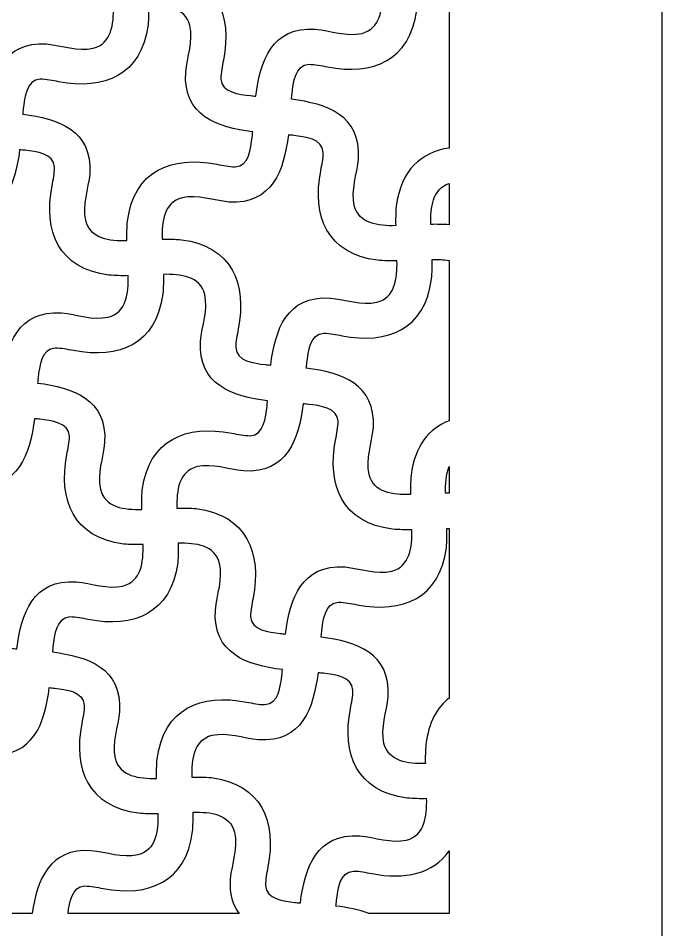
# Model space of a CAD drawing. Header units: centimetres. Extents: x 21.4 to 26.3, y -9 to 9.
# Drawn here: x 24.481 to 26.264, y -7.019 to -4.496 of the extents above; entities that cross this region are included whole.
import ezdxf

# ---------------------------------------------------------------- set-up
doc = ezdxf.new("R2010")
doc.units = ezdxf.units.CM
doc.header["$MEASUREMENT"] = 0
doc.layers.add('layer 1', color=7, linetype='Continuous')

msp = doc.modelspace()

# ---------------------------------------------------------------- linework, layer by layer
at = {"layer": 'layer 1', "color": 250, "lineweight": 30}
for points, knots in [([(26.26393, 9.00077), (24.62756, 9.00077), (22.9912, 9.00077), (21.35484, 9.00077), (21.35484, 9.00077), (21.35484, 3.53168), (21.35484, -1.93741), (21.35484, -7.4065), (21.35484, -7.4065), (21.35485, -7.4065), (21.35487, -7.4065), (21.35488, -7.4065), (21.35488, -7.4065), (21.35488, -7.93741), (21.35488, -8.46832), (21.35488, -8.99923), (21.35488, -8.99923), (21.54579, -8.99923), (21.7367, -8.99923), (21.92761, -8.99923), (21.92761, -8.99923), (21.92761, -8.91741), (21.92761, -8.83559), (21.92761, -8.75378), (21.92761, -8.75378), (22.12955, -8.75378), (22.33149, -8.75378), (22.53343, -8.75378), (22.53343, -8.75378), (22.53343, -8.5939), (22.53343, -8.43402), (22.53343, -8.27413), (22.53343, -8.27413), (22.61512, -8.27251), (22.69682, -8.27088), (22.77852, -8.26924), (22.77852, -8.26924), (22.79303, -8.31061), (22.81203, -8.34649), (22.84361, -8.37815), (22.84361, -8.37815), (22.87451, -8.40916), (22.90645, -8.42833), (22.94397, -8.43705), (22.94397, -8.43705), (22.99363, -8.4486), (23.04607, -8.44357), (23.08592, -8.4088), (23.08592, -8.4088), (23.1245, -8.37513), (23.14676, -8.32123), (23.15475, -8.2698), (23.15475, -8.2698), (23.17757, -8.27211), (23.19699, -8.27158), (23.2153, -8.26896), (23.2153, -8.26896), (23.30666, -8.25588), (23.34982, -8.19807), (23.35753, -8.11089), (23.35753, -8.11089), (23.35942, -8.08953), (23.35792, -8.06844), (23.35113, -8.04988), (23.35113, -8.04988), (23.35257, -8.05023), (23.354, -8.05059), (23.35544, -8.05095), (23.35544, -8.05095), (23.38768, -8.0621), (23.41992, -8.07324), (23.45216, -8.08439), (23.45216, -8.08439), (23.47151, -8.28195), (23.62407, -8.43577), (23.8094, -8.43577), (23.8094, -8.43577), (23.99474, -8.43577), (24.1473, -8.28195), (24.16664, -8.08439), (24.16664, -8.08439), (24.19889, -8.07324), (24.23113, -8.0621), (24.26337, -8.05095), (24.26337, -8.05095), (24.2648, -8.05059), (24.26624, -8.05023), (24.26767, -8.04988), (24.26767, -8.04988), (24.26089, -8.06844), (24.25938, -8.08953), (24.26127, -8.11089), (24.26127, -8.11089), (24.26899, -8.19807), (24.31214, -8.25588), (24.40351, -8.26896), (24.40351, -8.26896), (24.42182, -8.27158), (24.44123, -8.27211), (24.46405, -8.2698), (24.46405, -8.2698), (24.47205, -8.32123), (24.49431, -8.37513), (24.53288, -8.4088), (24.53288, -8.4088), (24.57274, -8.44357), (24.62518, -8.4486), (24.67483, -8.43705), (24.67483, -8.43705), (24.71235, -8.42833), (24.74429, -8.40916), (24.7752, -8.37815), (24.7752, -8.37815), (24.80677, -8.34649), (24.82578, -8.31061), (24.84029, -8.26924), (24.84029, -8.26924), (24.92198, -8.27088), (25.00368, -8.27251), (25.08538, -8.27413), (25.08538, -8.27413), (25.08538, -8.43402), (25.08538, -8.5939), (25.08538, -8.75378), (25.08538, -8.75378), (25.28732, -8.75378), (25.48926, -8.75378), (25.6912, -8.75378), (25.6912, -8.75378), (25.6912, -8.83559), (25.6912, -8.91741), (25.6912, -8.99923), (25.6912, -8.99923), (25.88211, -8.99923), (26.07302, -8.99923), (26.26393, -8.99923), (26.26393, -8.99923), (26.26393, -8.46832), (26.26393, -7.93741), (26.26393, -7.4065), (26.26393, -7.4065), (26.26393, -1.93741), (26.26393, 3.53168), (26.26393, 9.00077)], [0, 0, 0, 0, 0.027027, 0.027027, 0.027027, 0.027027, 0.0540541, 0.0540541, 0.0540541, 0.0540541, 0.0810811, 0.0810811, 0.0810811, 0.0810811, 0.1081081, 0.1081081, 0.1081081, 0.1081081, 0.1351351, 0.1351351, 0.1351351, 0.1351351, 0.1621622, 0.1621622, 0.1621622, 0.1621622, 0.1891892, 0.1891892, 0.1891892, 0.1891892, 0.2162162, 0.2162162, 0.2162162, 0.2162162, 0.2432432, 0.2432432, 0.2432432, 0.2432432, 0.2702703, 0.2702703, 0.2702703, 0.2702703, 0.2972973, 0.2972973, 0.2972973, 0.2972973, 0.3243243, 0.3243243, 0.3243243, 0.3243243, 0.3513514, 0.3513514, 0.3513514, 0.3513514, 0.3783784, 0.3783784, 0.3783784, 0.3783784, 0.4054054, 0.4054054, 0.4054054, 0.4054054, 0.4324324, 0.4324324, 0.4324324, 0.4324324, 0.4594595, 0.4594595, 0.4594595, 0.4594595, 0.4864865, 0.4864865, 0.4864865, 0.4864865, 0.5135135, 0.5135135, 0.5135135, 0.5135135, 0.5405405, 0.5405405, 0.5405405, 0.5405405, 0.5675676, 0.5675676, 0.5675676, 0.5675676, 0.5945946, 0.5945946, 0.5945946, 0.5945946, 0.6216216, 0.6216216, 0.6216216, 0.6216216, 0.6486486, 0.6486486, 0.6486486, 0.6486486, 0.6756757, 0.6756757, 0.6756757, 0.6756757, 0.7027027, 0.7027027, 0.7027027, 0.7027027, 0.7297297, 0.7297297, 0.7297297, 0.7297297, 0.7567568, 0.7567568, 0.7567568, 0.7567568, 0.7837838, 0.7837838, 0.7837838, 0.7837838, 0.8108108, 0.8108108, 0.8108108, 0.8108108, 0.8378378, 0.8378378, 0.8378378, 0.8378378, 0.8648649, 0.8648649, 0.8648649, 0.8648649, 0.8918919, 0.8918919, 0.8918919, 0.8918919, 0.9189189, 0.9189189, 0.9189189, 0.9189189, 0.9459459, 0.9459459, 0.9459459, 0.9459459, 1, 1, 1, 1]), ([(24.83864, -4.36344), (24.83752, -4.31501), (24.84345, -4.26212), (24.89434, -4.24866), (24.89434, -4.24866), (24.9372, -4.23925), (24.981, -4.25623), (25.02364, -4.26052), (25.02364, -4.26052), (25.14411, -4.26773), (25.17627, -4.17266), (25.18841, -4.07478), (25.18841, -4.07478), (25.19345, -4.07525), (25.19843, -4.07575), (25.20334, -4.0763), (25.20334, -4.0763), (25.23372, -4.07983), (25.28345, -4.085), (25.28525, -4.12306), (25.28525, -4.12306), (25.28505, -4.14037), (25.2815, -4.1573), (25.27821, -4.17422), (25.27821, -4.17422), (25.25387, -4.30048), (25.29586, -4.40357), (25.43551, -4.42177), (25.43551, -4.42177), (25.4535, -4.42333), (25.47137, -4.42352), (25.48928, -4.42322), (25.48928, -4.42322), (25.49041, -4.47165), (25.48447, -4.52454), (25.43357, -4.53802), (25.43357, -4.53802), (25.39072, -4.54742), (25.34693, -4.53044), (25.30427, -4.52615), (25.30427, -4.52615), (25.1838, -4.51893), (25.15165, -4.61401), (25.13951, -4.71188), (25.13951, -4.71188), (25.13445, -4.71141), (25.12949, -4.71091), (25.12458, -4.71037), (25.12458, -4.71037), (25.0942, -4.70684), (25.04447, -4.70167), (25.04267, -4.66361), (25.04267, -4.66361), (25.04287, -4.64629), (25.04642, -4.62937), (25.04971, -4.61244), (25.04971, -4.61244), (25.07404, -4.48618), (25.03206, -4.38308), (24.89242, -4.36489), (24.89242, -4.36489), (24.87442, -4.36333), (24.85655, -4.36314), (24.83864, -4.36344)], [0, 0, 0, 0, 0.0588235, 0.0588235, 0.0588235, 0.0588235, 0.1176471, 0.1176471, 0.1176471, 0.1176471, 0.1764706, 0.1764706, 0.1764706, 0.1764706, 0.2352941, 0.2352941, 0.2352941, 0.2352941, 0.2941176, 0.2941176, 0.2941176, 0.2941176, 0.3529412, 0.3529412, 0.3529412, 0.3529412, 0.4117647, 0.4117647, 0.4117647, 0.4117647, 0.4705882, 0.4705882, 0.4705882, 0.4705882, 0.5294118, 0.5294118, 0.5294118, 0.5294118, 0.5882353, 0.5882353, 0.5882353, 0.5882353, 0.6470588, 0.6470588, 0.6470588, 0.6470588, 0.7058824, 0.7058824, 0.7058824, 0.7058824, 0.7647059, 0.7647059, 0.7647059, 0.7647059, 0.8235294, 0.8235294, 0.8235294, 0.8235294, 0.8823529, 0.8823529, 0.8823529, 0.8823529, 1, 1, 1, 1]), ([(24.09429, -4.40455), (24.09316, -4.35612), (24.0991, -4.30324), (24.14999, -4.28975), (24.14999, -4.28975), (24.19285, -4.28036), (24.23664, -4.29734), (24.27929, -4.30162), (24.27929, -4.30162), (24.39977, -4.30884), (24.43192, -4.21376), (24.44406, -4.11589), (24.44406, -4.11589), (24.4491, -4.11636), (24.45409, -4.11686), (24.45899, -4.1174), (24.45899, -4.1174), (24.48938, -4.12093), (24.5391, -4.12611), (24.54089, -4.16417), (24.54089, -4.16417), (24.54069, -4.18148), (24.53714, -4.1984), (24.53386, -4.21533), (24.53386, -4.21533), (24.50953, -4.34159), (24.55151, -4.44469), (24.69115, -4.46289), (24.69115, -4.46289), (24.70915, -4.46444), (24.72703, -4.46463), (24.74493, -4.46433), (24.74493, -4.46433), (24.74606, -4.51276), (24.74012, -4.56564), (24.68922, -4.57912), (24.68922, -4.57912), (24.64637, -4.58852), (24.60257, -4.57155), (24.55992, -4.56725), (24.55992, -4.56725), (24.43944, -4.56003), (24.4073, -4.65512), (24.39516, -4.75299), (24.39516, -4.75299), (24.39011, -4.75253), (24.38513, -4.75202), (24.38022, -4.75147), (24.38022, -4.75147), (24.34985, -4.74795), (24.30012, -4.74277), (24.29833, -4.70471), (24.29833, -4.70471), (24.29852, -4.6874), (24.30208, -4.67048), (24.30536, -4.65355), (24.30536, -4.65355), (24.32969, -4.5273), (24.28771, -4.4242), (24.14807, -4.406), (24.14807, -4.406), (24.13007, -4.40444), (24.1122, -4.40425), (24.09429, -4.40455)], [0, 0, 0, 0, 0.0588235, 0.0588235, 0.0588235, 0.0588235, 0.1176471, 0.1176471, 0.1176471, 0.1176471, 0.1764706, 0.1764706, 0.1764706, 0.1764706, 0.2352941, 0.2352941, 0.2352941, 0.2352941, 0.2941176, 0.2941176, 0.2941176, 0.2941176, 0.3529412, 0.3529412, 0.3529412, 0.3529412, 0.4117647, 0.4117647, 0.4117647, 0.4117647, 0.4705882, 0.4705882, 0.4705882, 0.4705882, 0.5294118, 0.5294118, 0.5294118, 0.5294118, 0.5882353, 0.5882353, 0.5882353, 0.5882353, 0.6470588, 0.6470588, 0.6470588, 0.6470588, 0.7058824, 0.7058824, 0.7058824, 0.7058824, 0.7647059, 0.7647059, 0.7647059, 0.7647059, 0.8235294, 0.8235294, 0.8235294, 0.8235294, 0.8823529, 0.8823529, 0.8823529, 0.8823529, 1, 1, 1, 1]), ([(25.67482, -4.85532), (25.67482, -4.71585), (25.67482, -4.57639), (25.67482, -4.43694), (25.67482, -4.43694), (25.65161, -4.42117), (25.61816, -4.4189), (25.58658, -4.41963), (25.58658, -4.41963), (25.58688, -4.43753), (25.58669, -4.45541), (25.58514, -4.47342), (25.58514, -4.47342), (25.56693, -4.61305), (25.46383, -4.65504), (25.33757, -4.6307), (25.33757, -4.6307), (25.32065, -4.62741), (25.30372, -4.62387), (25.28642, -4.62367), (25.28642, -4.62367), (25.24835, -4.62546), (25.24318, -4.67519), (25.23965, -4.70557), (25.23965, -4.70557), (25.2391, -4.71048), (25.2386, -4.71546), (25.23813, -4.7205), (25.23813, -4.7205), (25.33601, -4.73264), (25.43109, -4.76479), (25.42387, -4.88527), (25.42387, -4.88527), (25.41958, -4.92792), (25.40261, -4.97171), (25.41201, -5.01457), (25.41201, -5.01457), (25.42549, -5.06547), (25.47837, -5.07139), (25.5268, -5.07027), (25.5268, -5.07027), (25.5265, -5.05236), (25.52668, -5.03449), (25.52824, -5.0165), (25.52824, -5.0165), (25.54125, -4.9167), (25.59762, -4.86678), (25.67482, -4.85532)], [0, 0, 0, 0, 0.0769231, 0.0769231, 0.0769231, 0.0769231, 0.1538462, 0.1538462, 0.1538462, 0.1538462, 0.2307692, 0.2307692, 0.2307692, 0.2307692, 0.3076923, 0.3076923, 0.3076923, 0.3076923, 0.3846154, 0.3846154, 0.3846154, 0.3846154, 0.4615385, 0.4615385, 0.4615385, 0.4615385, 0.5384615, 0.5384615, 0.5384615, 0.5384615, 0.6153846, 0.6153846, 0.6153846, 0.6153846, 0.6923077, 0.6923077, 0.6923077, 0.6923077, 0.7692308, 0.7692308, 0.7692308, 0.7692308, 0.8461538, 0.8461538, 0.8461538, 0.8461538, 1, 1, 1, 1]), ([(25.13089, -4.81051), (25.13042, -4.81555), (25.12992, -4.82053), (25.12937, -4.82544), (25.12937, -4.82544), (25.12584, -4.85582), (25.12068, -4.90556), (25.0826, -4.90734), (25.0826, -4.90734), (25.0653, -4.90714), (25.04837, -4.9036), (25.03145, -4.90031), (25.03145, -4.90031), (24.90519, -4.87598), (24.80209, -4.91796), (24.7839, -5.0576), (24.7839, -5.0576), (24.78234, -5.0756), (24.78215, -5.09347), (24.78245, -5.11138), (24.78245, -5.11138), (24.73402, -5.11251), (24.68113, -5.10657), (24.66766, -5.05567), (24.66766, -5.05567), (24.65826, -5.01282), (24.67523, -4.96902), (24.67952, -4.92637), (24.67952, -4.92637), (24.68673, -4.8059), (24.59166, -4.77376), (24.49379, -4.7616), (24.49379, -4.7616), (24.49425, -4.75656), (24.49475, -4.75158), (24.4953, -4.74667), (24.4953, -4.74667), (24.49884, -4.7163), (24.504, -4.66656), (24.54207, -4.66477), (24.54207, -4.66477), (24.55937, -4.66497), (24.57629, -4.66852), (24.59323, -4.6718), (24.59323, -4.6718), (24.71948, -4.69614), (24.82258, -4.65416), (24.84078, -4.51452), (24.84078, -4.51452), (24.84233, -4.49653), (24.84253, -4.47865), (24.84223, -4.46075), (24.84223, -4.46075), (24.89066, -4.45961), (24.94354, -4.46556), (24.95701, -4.51645), (24.95701, -4.51645), (24.96641, -4.5593), (24.94945, -4.6031), (24.94516, -4.64575), (24.94516, -4.64575), (24.93794, -4.76622), (25.03301, -4.79837), (25.13089, -4.81051)], [0, 0, 0, 0, 0.0588235, 0.0588235, 0.0588235, 0.0588235, 0.1176471, 0.1176471, 0.1176471, 0.1176471, 0.1764706, 0.1764706, 0.1764706, 0.1764706, 0.2352941, 0.2352941, 0.2352941, 0.2352941, 0.2941176, 0.2941176, 0.2941176, 0.2941176, 0.3529412, 0.3529412, 0.3529412, 0.3529412, 0.4117647, 0.4117647, 0.4117647, 0.4117647, 0.4705882, 0.4705882, 0.4705882, 0.4705882, 0.5294118, 0.5294118, 0.5294118, 0.5294118, 0.5882353, 0.5882353, 0.5882353, 0.5882353, 0.6470588, 0.6470588, 0.6470588, 0.6470588, 0.7058824, 0.7058824, 0.7058824, 0.7058824, 0.7647059, 0.7647059, 0.7647059, 0.7647059, 0.8235294, 0.8235294, 0.8235294, 0.8235294, 0.8823529, 0.8823529, 0.8823529, 0.8823529, 1, 1, 1, 1]), ([(24.87976, -5.10779), (24.87862, -5.05937), (24.88456, -5.00648), (24.93545, -4.993), (24.93545, -4.993), (24.97831, -4.9836), (25.02211, -5.00057), (25.06476, -5.00486), (25.06476, -5.00486), (25.18523, -5.01208), (25.21738, -4.917), (25.22952, -4.81914), (25.22952, -4.81914), (25.23456, -4.81959), (25.23954, -4.82009), (25.24445, -4.82064), (25.24445, -4.82064), (25.27483, -4.82417), (25.32457, -4.82934), (25.32635, -4.86741), (25.32635, -4.86741), (25.32615, -4.88472), (25.3226, -4.90164), (25.31932, -4.91856), (25.31932, -4.91856), (25.29499, -5.04482), (25.33697, -5.14792), (25.4766, -5.16612), (25.4766, -5.16612), (25.49461, -5.16768), (25.51247, -5.16788), (25.53038, -5.16756), (25.53038, -5.16756), (25.53152, -5.216), (25.52558, -5.26888), (25.47468, -5.28236), (25.47468, -5.28236), (25.43182, -5.29176), (25.38803, -5.27478), (25.34538, -5.2705), (25.34538, -5.2705), (25.22491, -5.26328), (25.19276, -5.35836), (25.18061, -5.45623), (25.18061, -5.45623), (25.17557, -5.45577), (25.17059, -5.45527), (25.16568, -5.45472), (25.16568, -5.45472), (25.1353, -5.45119), (25.08557, -5.44601), (25.08378, -5.40795), (25.08378, -5.40795), (25.08398, -5.39065), (25.08753, -5.37372), (25.09081, -5.35679), (25.09081, -5.35679), (25.11515, -5.23054), (25.07316, -5.12744), (24.93353, -5.10924), (24.93353, -5.10924), (24.91553, -5.10769), (24.89765, -5.10749), (24.87976, -5.10779)], [0, 0, 0, 0, 0.0588235, 0.0588235, 0.0588235, 0.0588235, 0.1176471, 0.1176471, 0.1176471, 0.1176471, 0.1764706, 0.1764706, 0.1764706, 0.1764706, 0.2352941, 0.2352941, 0.2352941, 0.2352941, 0.2941176, 0.2941176, 0.2941176, 0.2941176, 0.3529412, 0.3529412, 0.3529412, 0.3529412, 0.4117647, 0.4117647, 0.4117647, 0.4117647, 0.4705882, 0.4705882, 0.4705882, 0.4705882, 0.5294118, 0.5294118, 0.5294118, 0.5294118, 0.5882353, 0.5882353, 0.5882353, 0.5882353, 0.6470588, 0.6470588, 0.6470588, 0.6470588, 0.7058824, 0.7058824, 0.7058824, 0.7058824, 0.7647059, 0.7647059, 0.7647059, 0.7647059, 0.8235294, 0.8235294, 0.8235294, 0.8235294, 0.8823529, 0.8823529, 0.8823529, 0.8823529, 1, 1, 1, 1]), ([(24.78604, -5.20867), (24.78716, -5.2571), (24.78123, -5.30999), (24.73033, -5.32347), (24.73033, -5.32347), (24.68747, -5.33287), (24.64368, -5.3159), (24.60103, -5.31161), (24.60103, -5.31161), (24.48055, -5.30439), (24.4484, -5.39946), (24.43626, -5.49733), (24.43626, -5.49733), (24.43122, -5.49687), (24.42624, -5.49637), (24.42133, -5.49583), (24.42133, -5.49583), (24.39096, -5.4923), (24.34123, -5.48712), (24.33943, -5.44906), (24.33943, -5.44906), (24.33964, -5.43176), (24.34318, -5.41483), (24.34647, -5.39789), (24.34647, -5.39789), (24.3708, -5.27164), (24.32881, -5.16854), (24.18918, -5.15034), (24.18918, -5.15034), (24.17118, -5.14879), (24.15331, -5.1486), (24.1354, -5.14889), (24.1354, -5.14889), (24.13427, -5.10047), (24.14021, -5.04758), (24.1911, -5.03411), (24.1911, -5.03411), (24.23395, -5.02471), (24.27775, -5.04168), (24.3204, -5.04597), (24.3204, -5.04597), (24.44087, -5.05319), (24.47303, -4.95811), (24.48517, -4.86024), (24.48517, -4.86024), (24.49021, -4.86071), (24.49519, -4.8612), (24.5001, -4.86175), (24.5001, -4.86175), (24.53048, -4.86528), (24.58021, -4.87046), (24.58199, -4.90852), (24.58199, -4.90852), (24.5818, -4.92582), (24.57825, -4.94275), (24.57497, -4.95968), (24.57497, -4.95968), (24.55064, -5.08593), (24.59262, -5.18903), (24.73225, -5.20722), (24.73225, -5.20722), (24.75025, -5.20879), (24.76813, -5.20898), (24.78604, -5.20867)], [0, 0, 0, 0, 0.0588235, 0.0588235, 0.0588235, 0.0588235, 0.1176471, 0.1176471, 0.1176471, 0.1176471, 0.1764706, 0.1764706, 0.1764706, 0.1764706, 0.2352941, 0.2352941, 0.2352941, 0.2352941, 0.2941176, 0.2941176, 0.2941176, 0.2941176, 0.3529412, 0.3529412, 0.3529412, 0.3529412, 0.4117647, 0.4117647, 0.4117647, 0.4117647, 0.4705882, 0.4705882, 0.4705882, 0.4705882, 0.5294118, 0.5294118, 0.5294118, 0.5294118, 0.5882353, 0.5882353, 0.5882353, 0.5882353, 0.6470588, 0.6470588, 0.6470588, 0.6470588, 0.7058824, 0.7058824, 0.7058824, 0.7058824, 0.7647059, 0.7647059, 0.7647059, 0.7647059, 0.8235294, 0.8235294, 0.8235294, 0.8235294, 0.8823529, 0.8823529, 0.8823529, 0.8823529, 1, 1, 1, 1]), ([(25.67482, -5.06788), (25.67482, -5.02972), (25.67482, -4.99156), (25.67482, -4.95339), (25.67482, -4.95339), (25.62852, -4.96894), (25.62301, -5.01989), (25.62409, -5.06669), (25.62409, -5.06669), (25.64098, -5.0664), (25.65785, -5.06656), (25.67482, -5.06788)], [0, 0, 0, 0, 0.25, 0.25, 0.25, 0.25, 0.5, 0.5, 0.5, 0.5, 1, 1, 1, 1]), ([(25.67482, -5.61025), (25.67482, -5.46231), (25.67482, -5.31436), (25.67482, -5.16643), (25.67482, -5.16643), (25.65964, -5.164), (25.64343, -5.16362), (25.62769, -5.16398), (25.62769, -5.16398), (25.62799, -5.18189), (25.62779, -5.19976), (25.62623, -5.21777), (25.62623, -5.21777), (25.60804, -5.35739), (25.50494, -5.39938), (25.37868, -5.37505), (25.37868, -5.37505), (25.36175, -5.37176), (25.34483, -5.36822), (25.32753, -5.36802), (25.32753, -5.36802), (25.28945, -5.36981), (25.28429, -5.41955), (25.28075, -5.44992), (25.28075, -5.44992), (25.28021, -5.45482), (25.27971, -5.45981), (25.27924, -5.46485), (25.27924, -5.46485), (25.37712, -5.477), (25.47219, -5.50914), (25.46498, -5.62961), (25.46498, -5.62961), (25.46068, -5.67227), (25.44371, -5.71606), (25.45312, -5.75892), (25.45312, -5.75892), (25.46659, -5.80981), (25.51948, -5.81574), (25.5679, -5.81462), (25.5679, -5.81462), (25.5676, -5.79672), (25.5678, -5.77884), (25.56935, -5.76084), (25.56935, -5.76084), (25.57992, -5.67977), (25.6191, -5.63163), (25.67482, -5.61025)], [0, 0, 0, 0, 0.0769231, 0.0769231, 0.0769231, 0.0769231, 0.1538462, 0.1538462, 0.1538462, 0.1538462, 0.2307692, 0.2307692, 0.2307692, 0.2307692, 0.3076923, 0.3076923, 0.3076923, 0.3076923, 0.3846154, 0.3846154, 0.3846154, 0.3846154, 0.4615385, 0.4615385, 0.4615385, 0.4615385, 0.5384615, 0.5384615, 0.5384615, 0.5384615, 0.6153846, 0.6153846, 0.6153846, 0.6153846, 0.6923077, 0.6923077, 0.6923077, 0.6923077, 0.7692308, 0.7692308, 0.7692308, 0.7692308, 0.8461538, 0.8461538, 0.8461538, 0.8461538, 1, 1, 1, 1]), ([(24.82356, -5.85573), (24.77513, -5.85686), (24.72225, -5.85092), (24.70876, -5.80002), (24.70876, -5.80002), (24.69936, -5.75717), (24.71634, -5.71337), (24.72063, -5.67072), (24.72063, -5.67072), (24.72784, -5.55025), (24.63277, -5.5181), (24.5349, -5.50596), (24.5349, -5.50596), (24.53536, -5.50091), (24.53585, -5.49593), (24.53641, -5.49103), (24.53641, -5.49103), (24.53994, -5.46065), (24.54511, -5.41092), (24.58318, -5.40913), (24.58318, -5.40913), (24.60048, -5.40932), (24.6174, -5.41287), (24.63433, -5.41616), (24.63433, -5.41616), (24.7606, -5.44049), (24.86368, -5.39851), (24.88188, -5.25887), (24.88188, -5.25887), (24.88345, -5.24087), (24.88364, -5.223), (24.88334, -5.20509), (24.88334, -5.20509), (24.93177, -5.20396), (24.98464, -5.2099), (24.99812, -5.26079), (24.99812, -5.26079), (25.00753, -5.30366), (24.99055, -5.34745), (24.98626, -5.39009), (24.98626, -5.39009), (24.97904, -5.51057), (25.07412, -5.54272), (25.172, -5.55486), (25.172, -5.55486), (25.17153, -5.5599), (25.17103, -5.56489), (25.17048, -5.56979), (25.17048, -5.56979), (25.16695, -5.60018), (25.16178, -5.6499), (25.12371, -5.6517), (25.12371, -5.6517), (25.10641, -5.6515), (25.08948, -5.64794), (25.07255, -5.64467), (25.07255, -5.64467), (24.9463, -5.62033), (24.8432, -5.66231), (24.825, -5.80195), (24.825, -5.80195), (24.82344, -5.81994), (24.82325, -5.83782), (24.82356, -5.85573)], [0, 0, 0, 0, 0.0588235, 0.0588235, 0.0588235, 0.0588235, 0.1176471, 0.1176471, 0.1176471, 0.1176471, 0.1764706, 0.1764706, 0.1764706, 0.1764706, 0.2352941, 0.2352941, 0.2352941, 0.2352941, 0.2941176, 0.2941176, 0.2941176, 0.2941176, 0.3529412, 0.3529412, 0.3529412, 0.3529412, 0.4117647, 0.4117647, 0.4117647, 0.4117647, 0.4705882, 0.4705882, 0.4705882, 0.4705882, 0.5294118, 0.5294118, 0.5294118, 0.5294118, 0.5882353, 0.5882353, 0.5882353, 0.5882353, 0.6470588, 0.6470588, 0.6470588, 0.6470588, 0.7058824, 0.7058824, 0.7058824, 0.7058824, 0.7647059, 0.7647059, 0.7647059, 0.7647059, 0.8235294, 0.8235294, 0.8235294, 0.8235294, 0.8823529, 0.8823529, 0.8823529, 0.8823529, 1, 1, 1, 1]), ([(25.57149, -5.91192), (25.57262, -5.96034), (25.56668, -6.01323), (25.51579, -6.02672), (25.51579, -6.02672), (25.47293, -6.03612), (25.42914, -6.01914), (25.38648, -6.01485), (25.38648, -6.01485), (25.26601, -6.00764), (25.23387, -6.10271), (25.22172, -6.20058), (25.22172, -6.20058), (25.21668, -6.20012), (25.21169, -6.19963), (25.20679, -6.19907), (25.20679, -6.19907), (25.17641, -6.19554), (25.12668, -6.19037), (25.12489, -6.1523), (25.12489, -6.1523), (25.12509, -6.13499), (25.12863, -6.11807), (25.13192, -6.10114), (25.13192, -6.10114), (25.15625, -5.97488), (25.11426, -5.87178), (24.97463, -5.85359), (24.97463, -5.85359), (24.95664, -5.85203), (24.93876, -5.85184), (24.92085, -5.85214), (24.92085, -5.85214), (24.91973, -5.80371), (24.92566, -5.75083), (24.97656, -5.73735), (24.97656, -5.73735), (25.01941, -5.72795), (25.06321, -5.74492), (25.10585, -5.74922), (25.10585, -5.74922), (25.22633, -5.75642), (25.25848, -5.66136), (25.27063, -5.56348), (25.27063, -5.56348), (25.27566, -5.56394), (25.28065, -5.56444), (25.28555, -5.56499), (25.28555, -5.56499), (25.31594, -5.56853), (25.36567, -5.57369), (25.36745, -5.61176), (25.36745, -5.61176), (25.36726, -5.62907), (25.36371, -5.64599), (25.36043, -5.66292), (25.36043, -5.66292), (25.33609, -5.78918), (25.37808, -5.89227), (25.51771, -5.91047), (25.51771, -5.91047), (25.53571, -5.91204), (25.55359, -5.91222), (25.57149, -5.91192)], [0, 0, 0, 0, 0.0588235, 0.0588235, 0.0588235, 0.0588235, 0.1176471, 0.1176471, 0.1176471, 0.1176471, 0.1764706, 0.1764706, 0.1764706, 0.1764706, 0.2352941, 0.2352941, 0.2352941, 0.2352941, 0.2941176, 0.2941176, 0.2941176, 0.2941176, 0.3529412, 0.3529412, 0.3529412, 0.3529412, 0.4117647, 0.4117647, 0.4117647, 0.4117647, 0.4705882, 0.4705882, 0.4705882, 0.4705882, 0.5294118, 0.5294118, 0.5294118, 0.5294118, 0.5882353, 0.5882353, 0.5882353, 0.5882353, 0.6470588, 0.6470588, 0.6470588, 0.6470588, 0.7058824, 0.7058824, 0.7058824, 0.7058824, 0.7647059, 0.7647059, 0.7647059, 0.7647059, 0.8235294, 0.8235294, 0.8235294, 0.8235294, 0.8823529, 0.8823529, 0.8823529, 0.8823529, 1, 1, 1, 1]), ([(24.82714, -5.95303), (24.82827, -6.00146), (24.82233, -6.05435), (24.77143, -6.06782), (24.77143, -6.06782), (24.72858, -6.07722), (24.68479, -6.06025), (24.64214, -6.05595), (24.64214, -6.05595), (24.52166, -6.04875), (24.48952, -6.14382), (24.47738, -6.24169), (24.47738, -6.24169), (24.47233, -6.24123), (24.46735, -6.24073), (24.46244, -6.24017), (24.46244, -6.24017), (24.43206, -6.23664), (24.38233, -6.23147), (24.38054, -6.19341), (24.38054, -6.19341), (24.38074, -6.17611), (24.38428, -6.15917), (24.38757, -6.14225), (24.38757, -6.14225), (24.41191, -6.01599), (24.36992, -5.9129), (24.23029, -5.8947), (24.23029, -5.8947), (24.21229, -5.89314), (24.19441, -5.89295), (24.1765, -5.89325), (24.1765, -5.89325), (24.17538, -5.84482), (24.18132, -5.79193), (24.23221, -5.77845), (24.23221, -5.77845), (24.27507, -5.76905), (24.31886, -5.78603), (24.36151, -5.79032), (24.36151, -5.79032), (24.48199, -5.79754), (24.51414, -5.70246), (24.52627, -5.60459), (24.52627, -5.60459), (24.53132, -5.60506), (24.53631, -5.60556), (24.5412, -5.6061), (24.5412, -5.6061), (24.57159, -5.60963), (24.62132, -5.6148), (24.62311, -5.65287), (24.62311, -5.65287), (24.62291, -5.67017), (24.61936, -5.6871), (24.61608, -5.70403), (24.61608, -5.70403), (24.59175, -5.83029), (24.63373, -5.93338), (24.77337, -5.95158), (24.77337, -5.95158), (24.79136, -5.95314), (24.80923, -5.95333), (24.82714, -5.95303)], [0, 0, 0, 0, 0.0588235, 0.0588235, 0.0588235, 0.0588235, 0.1176471, 0.1176471, 0.1176471, 0.1176471, 0.1764706, 0.1764706, 0.1764706, 0.1764706, 0.2352941, 0.2352941, 0.2352941, 0.2352941, 0.2941176, 0.2941176, 0.2941176, 0.2941176, 0.3529412, 0.3529412, 0.3529412, 0.3529412, 0.4117647, 0.4117647, 0.4117647, 0.4117647, 0.4705882, 0.4705882, 0.4705882, 0.4705882, 0.5294118, 0.5294118, 0.5294118, 0.5294118, 0.5882353, 0.5882353, 0.5882353, 0.5882353, 0.6470588, 0.6470588, 0.6470588, 0.6470588, 0.7058824, 0.7058824, 0.7058824, 0.7058824, 0.7647059, 0.7647059, 0.7647059, 0.7647059, 0.8235294, 0.8235294, 0.8235294, 0.8235294, 0.8823529, 0.8823529, 0.8823529, 0.8823529, 1, 1, 1, 1]), ([(25.67482, -5.81092), (25.67482, -5.78637), (25.67482, -5.76183), (25.67482, -5.73728), (25.67482, -5.73728), (25.66598, -5.75884), (25.6646, -5.78556), (25.6652, -5.81103), (25.6652, -5.81103), (25.6684, -5.81097), (25.67162, -5.81093), (25.67482, -5.81092)], [0, 0, 0, 0, 0.25, 0.25, 0.25, 0.25, 0.5, 0.5, 0.5, 0.5, 1, 1, 1, 1]), ([(25.67482, -6.37777), (25.67482, -6.22125), (25.67482, -6.06474), (25.67482, -5.90824), (25.67482, -5.90824), (25.67281, -5.90826), (25.67079, -5.90829), (25.66879, -5.90834), (25.66879, -5.90834), (25.66909, -5.92624), (25.6689, -5.94412), (25.66734, -5.96211), (25.66734, -5.96211), (25.64914, -6.10175), (25.54605, -6.14374), (25.41979, -6.1194), (25.41979, -6.1194), (25.40286, -6.11612), (25.38594, -6.11257), (25.36863, -6.11237), (25.36863, -6.11237), (25.33057, -6.11416), (25.3254, -6.16389), (25.32186, -6.19427), (25.32186, -6.19427), (25.32131, -6.19918), (25.32081, -6.20416), (25.32035, -6.2092), (25.32035, -6.2092), (25.41823, -6.22134), (25.51329, -6.25349), (25.50609, -6.37397), (25.50609, -6.37397), (25.50179, -6.41662), (25.48482, -6.46041), (25.49422, -6.50326), (25.49422, -6.50326), (25.50771, -6.55417), (25.56058, -6.5601), (25.60901, -6.55898), (25.60901, -6.55898), (25.60871, -6.54107), (25.6089, -6.52319), (25.61046, -6.5052), (25.61046, -6.5052), (25.61818, -6.44591), (25.64122, -6.40424), (25.67482, -6.37777)], [0, 0, 0, 0, 0.0769231, 0.0769231, 0.0769231, 0.0769231, 0.1538462, 0.1538462, 0.1538462, 0.1538462, 0.2307692, 0.2307692, 0.2307692, 0.2307692, 0.3076923, 0.3076923, 0.3076923, 0.3076923, 0.3846154, 0.3846154, 0.3846154, 0.3846154, 0.4615385, 0.4615385, 0.4615385, 0.4615385, 0.5384615, 0.5384615, 0.5384615, 0.5384615, 0.6153846, 0.6153846, 0.6153846, 0.6153846, 0.6923077, 0.6923077, 0.6923077, 0.6923077, 0.7692308, 0.7692308, 0.7692308, 0.7692308, 0.8461538, 0.8461538, 0.8461538, 0.8461538, 1, 1, 1, 1]), ([(24.86466, -6.60009), (24.81624, -6.60121), (24.76335, -6.59527), (24.74987, -6.54438), (24.74987, -6.54438), (24.74047, -6.50152), (24.75745, -6.45773), (24.76173, -6.41507), (24.76173, -6.41507), (24.76895, -6.2946), (24.67387, -6.26245), (24.57601, -6.2503), (24.57601, -6.2503), (24.57646, -6.24526), (24.57696, -6.24028), (24.57751, -6.23538), (24.57751, -6.23538), (24.58104, -6.205), (24.58622, -6.15527), (24.62428, -6.15347), (24.62428, -6.15347), (24.64159, -6.15367), (24.65851, -6.15722), (24.67545, -6.16051), (24.67545, -6.16051), (24.8017, -6.18484), (24.90479, -6.14285), (24.923, -6.00322), (24.923, -6.00322), (24.92455, -5.98523), (24.92475, -5.96735), (24.92445, -5.94945), (24.92445, -5.94945), (24.97287, -5.94832), (25.02575, -5.95426), (25.03923, -6.00515), (25.03923, -6.00515), (25.04863, -6.048), (25.03167, -6.0918), (25.02737, -6.13444), (25.02737, -6.13444), (25.02016, -6.25492), (25.11523, -6.28707), (25.2131, -6.29921), (25.2131, -6.29921), (25.21264, -6.30426), (25.21214, -6.30923), (25.21159, -6.31414), (25.21159, -6.31414), (25.20806, -6.34452), (25.20288, -6.39426), (25.16482, -6.39604), (25.16482, -6.39604), (25.14752, -6.39584), (25.13059, -6.3923), (25.11366, -6.38901), (25.11366, -6.38901), (24.98741, -6.36467), (24.88431, -6.40667), (24.86611, -6.5463), (24.86611, -6.5463), (24.86455, -6.5643), (24.86436, -6.58217), (24.86466, -6.60009)], [0, 0, 0, 0, 0.0588235, 0.0588235, 0.0588235, 0.0588235, 0.1176471, 0.1176471, 0.1176471, 0.1176471, 0.1764706, 0.1764706, 0.1764706, 0.1764706, 0.2352941, 0.2352941, 0.2352941, 0.2352941, 0.2941176, 0.2941176, 0.2941176, 0.2941176, 0.3529412, 0.3529412, 0.3529412, 0.3529412, 0.4117647, 0.4117647, 0.4117647, 0.4117647, 0.4705882, 0.4705882, 0.4705882, 0.4705882, 0.5294118, 0.5294118, 0.5294118, 0.5294118, 0.5882353, 0.5882353, 0.5882353, 0.5882353, 0.6470588, 0.6470588, 0.6470588, 0.6470588, 0.7058824, 0.7058824, 0.7058824, 0.7058824, 0.7647059, 0.7647059, 0.7647059, 0.7647059, 0.8235294, 0.8235294, 0.8235294, 0.8235294, 0.8823529, 0.8823529, 0.8823529, 0.8823529, 1, 1, 1, 1]), ([(25.26283, -6.94493), (25.25778, -6.94447), (25.2528, -6.94397), (25.2479, -6.94343), (25.2479, -6.94343), (25.21752, -6.93988), (25.16778, -6.93471), (25.166, -6.89665), (25.166, -6.89665), (25.1662, -6.87935), (25.16974, -6.86243), (25.17303, -6.84549), (25.17303, -6.84549), (25.19736, -6.71924), (25.15537, -6.61614), (25.01574, -6.59794), (25.01574, -6.59794), (24.99774, -6.59638), (24.97987, -6.59619), (24.96196, -6.59649), (24.96196, -6.59649), (24.96083, -6.54807), (24.96677, -6.49518), (25.01767, -6.4817), (25.01767, -6.4817), (25.06053, -6.4723), (25.10432, -6.48927), (25.14696, -6.49356), (25.14696, -6.49356), (25.26744, -6.50078), (25.29959, -6.4057), (25.31174, -6.30784), (25.31174, -6.30784), (25.31678, -6.3083), (25.32176, -6.30879), (25.32667, -6.30934), (25.32667, -6.30934), (25.35705, -6.31288), (25.40677, -6.31805), (25.40857, -6.35612), (25.40857, -6.35612), (25.40837, -6.37341), (25.40481, -6.39034), (25.40154, -6.40727), (25.40154, -6.40727), (25.3772, -6.53352), (25.41919, -6.63662), (25.55882, -6.65483), (25.55882, -6.65483), (25.57681, -6.65638), (25.59469, -6.65657), (25.61259, -6.65628), (25.61259, -6.65628), (25.61373, -6.7047), (25.60778, -6.75758), (25.5569, -6.77106), (25.5569, -6.77106), (25.51404, -6.78046), (25.47024, -6.76349), (25.42759, -6.7592), (25.42759, -6.7592), (25.30712, -6.75199), (25.27497, -6.84705), (25.26283, -6.94493)], [0, 0, 0, 0, 0.0588235, 0.0588235, 0.0588235, 0.0588235, 0.1176471, 0.1176471, 0.1176471, 0.1176471, 0.1764706, 0.1764706, 0.1764706, 0.1764706, 0.2352941, 0.2352941, 0.2352941, 0.2352941, 0.2941176, 0.2941176, 0.2941176, 0.2941176, 0.3529412, 0.3529412, 0.3529412, 0.3529412, 0.4117647, 0.4117647, 0.4117647, 0.4117647, 0.4705882, 0.4705882, 0.4705882, 0.4705882, 0.5294118, 0.5294118, 0.5294118, 0.5294118, 0.5882353, 0.5882353, 0.5882353, 0.5882353, 0.6470588, 0.6470588, 0.6470588, 0.6470588, 0.7058824, 0.7058824, 0.7058824, 0.7058824, 0.7647059, 0.7647059, 0.7647059, 0.7647059, 0.8235294, 0.8235294, 0.8235294, 0.8235294, 0.8823529, 0.8823529, 0.8823529, 0.8823529, 1, 1, 1, 1]), ([(24.45209, -6.97417), (24.47475, -6.97417), (24.4974, -6.97417), (24.52006, -6.97417), (24.52006, -6.97417), (24.53338, -6.88063), (24.56764, -6.79338), (24.68324, -6.80031), (24.68324, -6.80031), (24.72589, -6.80459), (24.76969, -6.82157), (24.81255, -6.81217), (24.81255, -6.81217), (24.86344, -6.79869), (24.86938, -6.74581), (24.86826, -6.69738), (24.86826, -6.69738), (24.85034, -6.69768), (24.83247, -6.69749), (24.81447, -6.69593), (24.81447, -6.69593), (24.67484, -6.67773), (24.63284, -6.57463), (24.65718, -6.44838), (24.65718, -6.44838), (24.66046, -6.43145), (24.66401, -6.41452), (24.66421, -6.39722), (24.66421, -6.39722), (24.66243, -6.35915), (24.61269, -6.35399), (24.58232, -6.35045), (24.58232, -6.35045), (24.57741, -6.3499), (24.57243, -6.3494), (24.56738, -6.34894), (24.56738, -6.34894), (24.55524, -6.44681), (24.52309, -6.54188), (24.40262, -6.53467), (24.40262, -6.53467), (24.35997, -6.53037), (24.31617, -6.51341), (24.27332, -6.52281), (24.27332, -6.52281), (24.22243, -6.53629), (24.21648, -6.58918), (24.21762, -6.63761), (24.21762, -6.63761), (24.23552, -6.6373), (24.2534, -6.63749), (24.27139, -6.63906), (24.27139, -6.63906), (24.41103, -6.65724), (24.45301, -6.76034), (24.42867, -6.88659), (24.42867, -6.88659), (24.42539, -6.90353), (24.42184, -6.92046), (24.42165, -6.93776), (24.42165, -6.93776), (24.42254, -6.95687), (24.43553, -6.96768), (24.45209, -6.97417)], [0, 0, 0, 0, 0.0588235, 0.0588235, 0.0588235, 0.0588235, 0.1176471, 0.1176471, 0.1176471, 0.1176471, 0.1764706, 0.1764706, 0.1764706, 0.1764706, 0.2352941, 0.2352941, 0.2352941, 0.2352941, 0.2941176, 0.2941176, 0.2941176, 0.2941176, 0.3529412, 0.3529412, 0.3529412, 0.3529412, 0.4117647, 0.4117647, 0.4117647, 0.4117647, 0.4705882, 0.4705882, 0.4705882, 0.4705882, 0.5294118, 0.5294118, 0.5294118, 0.5294118, 0.5882353, 0.5882353, 0.5882353, 0.5882353, 0.6470588, 0.6470588, 0.6470588, 0.6470588, 0.7058824, 0.7058824, 0.7058824, 0.7058824, 0.7647059, 0.7647059, 0.7647059, 0.7647059, 0.8235294, 0.8235294, 0.8235294, 0.8235294, 0.8823529, 0.8823529, 0.8823529, 0.8823529, 1, 1, 1, 1]), ([(24.61927, -6.97417), (24.77719, -6.97417), (24.9351, -6.97417), (25.09302, -6.97417), (25.09302, -6.97417), (25.07553, -6.9509), (25.06601, -6.92002), (25.06848, -6.87879), (25.06848, -6.87879), (25.07277, -6.83615), (25.08974, -6.79235), (25.08034, -6.74949), (25.08034, -6.74949), (25.06686, -6.6986), (25.01397, -6.69266), (24.96555, -6.69379), (24.96555, -6.69379), (24.96586, -6.7117), (24.96566, -6.72957), (24.9641, -6.74757), (24.9641, -6.74757), (24.9459, -6.8872), (24.8428, -6.92919), (24.71655, -6.90486), (24.71655, -6.90486), (24.69962, -6.90157), (24.68269, -6.89803), (24.66539, -6.89783), (24.66539, -6.89783), (24.62957, -6.89952), (24.62288, -6.94366), (24.61927, -6.97417)], [0, 0, 0, 0, 0.1111111, 0.1111111, 0.1111111, 0.1111111, 0.2222222, 0.2222222, 0.2222222, 0.2222222, 0.3333333, 0.3333333, 0.3333333, 0.3333333, 0.4444444, 0.4444444, 0.4444444, 0.4444444, 0.5555556, 0.5555556, 0.5555556, 0.5555556, 0.6666667, 0.6666667, 0.6666667, 0.6666667, 0.7777778, 0.7777778, 0.7777778, 0.7777778, 1, 1, 1, 1]), ([(25.45284, -6.97417), (25.52683, -6.97417), (25.60082, -6.97417), (25.67482, -6.97417), (25.67482, -6.97417), (25.67482, -6.91648), (25.67482, -6.85878), (25.67482, -6.80108), (25.67482, -6.80108), (25.63102, -6.86433), (25.55199, -6.88131), (25.4609, -6.86375), (25.4609, -6.86375), (25.44396, -6.86046), (25.42704, -6.85692), (25.40975, -6.85672), (25.40975, -6.85672), (25.37167, -6.85851), (25.3665, -6.90824), (25.36296, -6.93862), (25.36296, -6.93862), (25.36243, -6.94353), (25.36192, -6.94851), (25.36146, -6.95355), (25.36146, -6.95355), (25.39337, -6.9575), (25.42497, -6.96359), (25.45284, -6.97417)], [0, 0, 0, 0, 0.125, 0.125, 0.125, 0.125, 0.25, 0.25, 0.25, 0.25, 0.375, 0.375, 0.375, 0.375, 0.5, 0.5, 0.5, 0.5, 0.625, 0.625, 0.625, 0.625, 0.75, 0.75, 0.75, 0.75, 1, 1, 1, 1])]:
    msp.add_open_spline(points, degree=3, knots=knots, dxfattribs=at)

doc.saveas('drawing.dxf')
